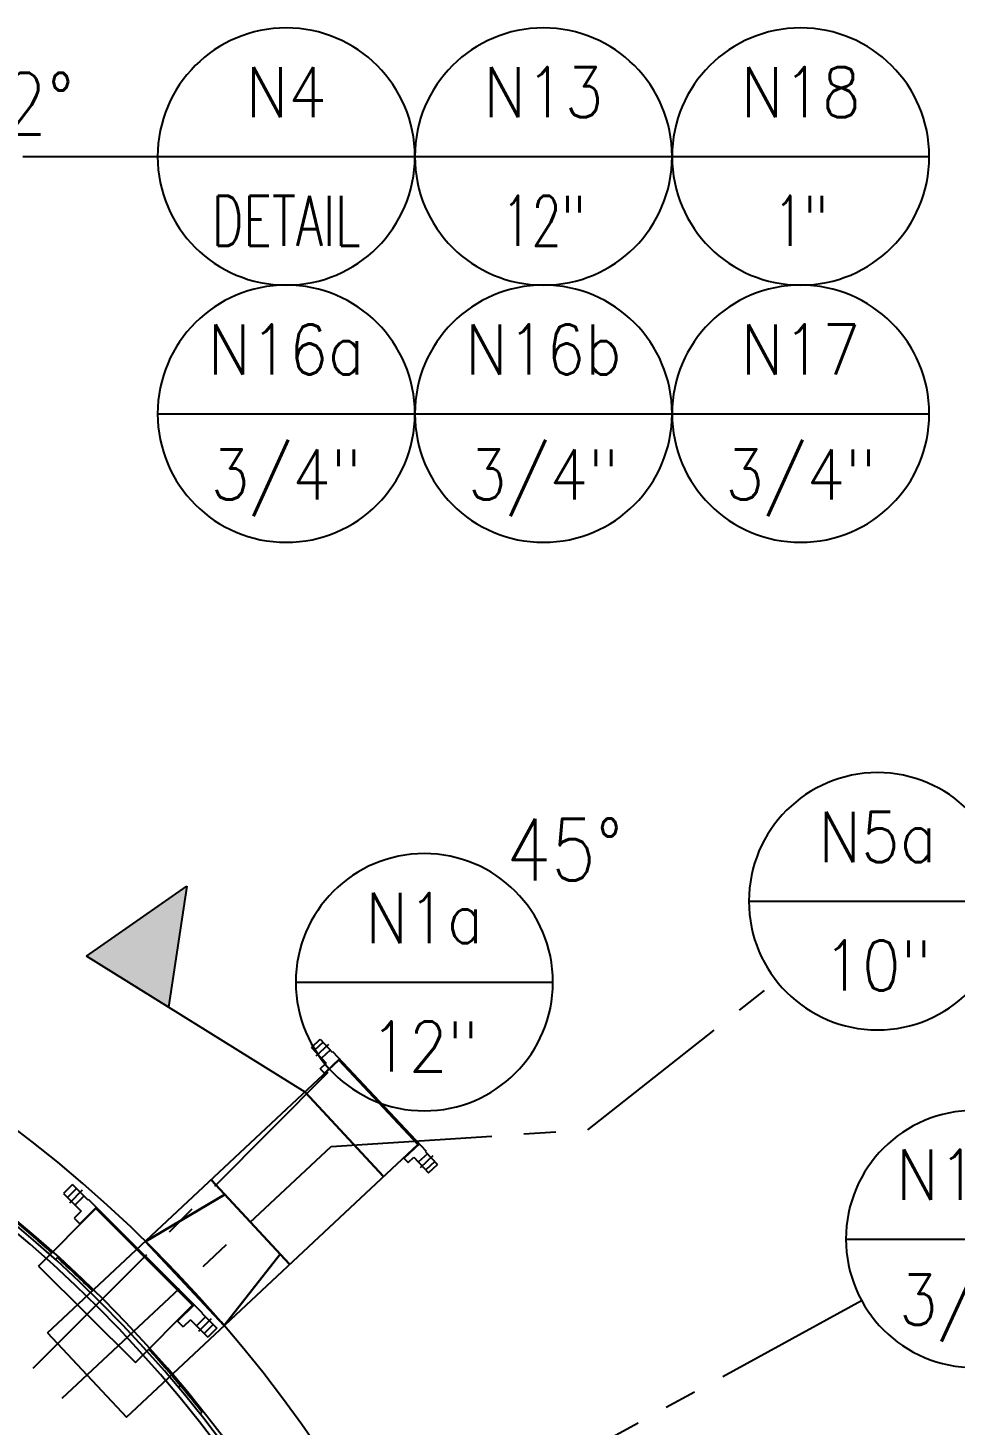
# Model space of a CAD drawing. Extents: x -1889 to 1438, y -977 to 1122.
# Drawn here: x 450.9 to 537.4, y 742.8 to 873.2 of the extents above; entities that cross this region are included whole.
import ezdxf
from ezdxf.enums import TextEntityAlignment as Align

# ---------------------------------------------------------------- set-up
doc = ezdxf.new("R2010")
doc.units = 0
doc.header["$LTSCALE"] = 12
doc.header["$MEASUREMENT"] = 0
doc.linetypes.add('CENTER', pattern=[2, 1.25, -0.25, 0.25, -0.25])
doc.layers.get('0').update_dxf_attribs({"linetype": 'CONTINUOUS'})
for name, color, linetype in [('10 PIPE', 7, 'CONTINUOUS'), ('10-150-RFSO', 14, 'CONTINUOUS'), ('12 PIPE', 7, 'CONTINUOUS'), ('12-150-RFSO', 14, 'CONTINUOUS'), ('CENTER', 6, 'CENTER'), ('COVER', 3, 'CONTINUOUS'), ('DIM', 1, 'CONTINUOUS'), ('HATCH', 11, 'CONTINUOUS'), ('REPAD', 7, 'CONTINUOUS'), ('ROOF', 140, 'CONTINUOUS'), ('SHELL', 40, 'CONTINUOUS')]:
    doc.layers.add(name, color=color, linetype=linetype)
doc.layers.add('AM_0', color=7, linetype='CONTINUOUS', lineweight=30)
doc.styles.add('ROMANS', font='ROMANS.shx', dxfattribs={"width": 0.85, "height": 5.76})

# ---------------------------------------------------------------- blocks, each defined once
blk = doc.blocks.new('Nozzle Callout')
blk.add_line((0.25, 0), (-0.25, 0))
blk.add_circle((0, 0), 0.25)
at = {"style": 'ROMANS', "width": 0.9}
for tag, p in [('NZ-ID', (0, 0.125)), ('NZ-SZ', (0, -0.125))]:
    blk.add_attdef(tag, text='', height=0.0975, dxfattribs=at).set_placement(p, align=Align.MIDDLE)
blk = doc.blocks.new('A$Ce1fdb81c')
at = {"layer": '12 PIPE'}
for p, q in [((-5.58, 3.51), (-0.06, 8.68)), ((-0.06, 8.68), (8.65, -0.63)), ((-5.58, 3.51), (3.14, -5.8)), ((3.14, -5.8), (8.65, -0.63))]:
    blk.add_line(p, q, dxfattribs=at)
at = {"layer": '12-150-RFSO'}
for p, q in [((-2.15, 11), (-3.02, 10.19)), ((-1.81, 10.63), (-2.67, 9.82)), ((-2.15, 11), (-0.78, 9.54)), ((-3.02, 10.19), (-1.44, 8.5)), ((-1.12, 9.9), (-1.99, 9.09)), ((-0.78, 9.54), (-0.74, 9.58)), ((-0.74, 9.58), (9.51, -1.37)), ((-1.44, 8.5), (-2.12, 7.86)), ((-2.12, 7.86), (-1.57, 7.27)), ((-0.01, 8.81), (-1.61, 7.31)), ((8.79, -0.6), (7.19, -2.09)), ((7.15, -2.04), (7.7, -2.64)), ((8.39, -2), (7.7, -2.64)), ((8.39, -2), (9.97, -3.68)), ((9.81, -1.78), (8.94, -2.59)), ((9.47, -1.41), (9.51, -1.37)), ((9.47, -1.41), (10.83, -2.87)), ((10.49, -2.51), (9.62, -3.32)), ((10.83, -2.87), (9.97, -3.68))]:
    blk.add_line(p, q, dxfattribs=at)
at = {"layer": 'CENTER'}
for p, q in [((-1.28, 10.44), (-2.51, 9.29)), ((10.33, -1.97), (9.1, -3.12))]:
    blk.add_line(p, q, dxfattribs=at)
at = {"layer": 'REPAD'}
for p, q in [((-7.78, 7.6), (-7.62, 7.78)), ((7.06, -8.27), (7.26, -8.12))]:
    blk.add_line(p, q, dxfattribs=at)
for points in [[(-4.3, 4.71, 0.009403), (-7.62, 7.78)], [(7.26, -8.12, 0.009403), (4.41, -4.6, 0.009403)]]:
    blk.add_lwpolyline(points, format="xyb", dxfattribs=at)
blk = doc.blocks.new('A$C0E4B500F')
at = {"layer": 'HATCH'}
blk.add_hatch(color=3, dxfattribs=at).paths.add_polyline_path([(10.5, 19.5), (0, 24), (0, 15)])
at = {"layer": 'DIM'}
for p, q in [((0, 0), (0, 24)), ((0, 24), (10.5, 19.5)), ((10.5, 19.5), (0, 15))]:
    blk.add_line(p, q, dxfattribs=at)

msp = doc.modelspace()

# ---------------------------------------------------------------- linework, layer by layer
at = {"layer": '10 PIPE'}
for p, q in [((452.69998, 751.40905), (479.88475, 776.8481)), ((479.88475, 776.8481), (487.22994, 768.99886)), ((460.04517, 743.5598), (487.22994, 768.99886)), ((452.69998, 751.40905), (460.04517, 743.5598))]:
    msp.add_line(p, q, dxfattribs=at)
at = {"layer": '10-150-RFSO'}
for p, q in [((477.31536, 778.0388), (478.13679, 778.80748)), ((478.39302, 778.53367), (477.57158, 777.76499)), ((478.13679, 778.80748), (479.24711, 777.62097)), ((477.31536, 778.0388), (478.6819, 776.57848)), ((479.07629, 777.80351), (478.25486, 777.03483)), ((479.24711, 777.62097), (479.29274, 777.66367)), ((479.29274, 777.66367), (488.00448, 768.3541)), ((478.13428, 776.06602), (478.6819, 776.57848)), ((478.13428, 776.06602), (478.56133, 775.60967)), ((479.9316, 776.98097), (478.51691, 775.65713)), ((487.36562, 769.03681), (485.95093, 767.71296)), ((488.12967, 768.12886), (487.30823, 767.36018)), ((487.95885, 768.3114), (488.00448, 768.3541)), ((487.95885, 768.3114), (489.06917, 767.12489)), ((485.90652, 767.76042), (486.33357, 767.30407)), ((486.33357, 767.30407), (486.88119, 767.81653)), ((486.88119, 767.81653), (488.24774, 766.3562)), ((488.81294, 767.3987), (487.99151, 766.63001)), ((488.24774, 766.3562), (489.06917, 767.12489))]:
    msp.add_line(p, q, dxfattribs=at)
at = {"layer": 'AM_0'}
for p, q in [((484.04123, 766.01491), (476.71331, 773.88033)), ((475.27928, 757.81563), (467.95137, 765.68104)), ((469.22749, 764.31132), (461.83223, 759.95486)), ((461.83223, 759.95486), (469.17742, 752.10561)), ((469.17742, 752.10561), (474.4091, 758.74964))]:
    msp.add_line(p, q, dxfattribs=at)
at = {"layer": 'CENTER'}
for p, q in [((450.37088, 861.18503), (462.96246, 861.18503)), ((503.11297, 770.35698), (520.70927, 784.25296)), ((478.91574, 778.33805), (477.73214, 777.23045)), ((451.35494, 748.10433), (479.08778, 775.93415)), ((479.16704, 768.81509), (503.11297, 770.35698)), ((454.05623, 745.31682), (479.16704, 768.81509)), ((488.65239, 767.93323), (487.46879, 766.82564)), ((473.56291, 724.33407), (528.64888, 754.42008))]:
    msp.add_line(p, q, dxfattribs=at)
at = {"layer": 'REPAD'}
for p, q in [((453.43903, 758.2512), (453.6069, 758.43645)), ((466.92127, 743.84377), (467.11723, 743.999))]:
    msp.add_line(p, q, dxfattribs=at)
for points in [[(456.89897, 755.33839, 0.00939913), (453.6069, 758.43645)], [(467.11723, 743.999, 0.00939913), (464.24416, 747.48915, 0.00939913)]]:
    msp.add_lwpolyline(points, format="xyb", dxfattribs=at)
at = {"layer": 'ROOF'}
msp.add_lwpolyline([(493.23231, 669.33221, 1), (252.48231, 669.33221), (252.48231, 405.33221, 1), (493.23231, 405.33221)], format="xyb", close=True, dxfattribs=at)
at = {"layer": 'SHELL'}
for points in [[(492.85731, 669.33221, 1), (252.85731, 669.33221), (252.85731, 405.33221, 1), (492.85731, 405.33221)], [(492.35731, 669.33221, 1), (253.35731, 669.33221), (253.35731, 405.33221, 1), (492.35731, 405.33221)]]:
    msp.add_lwpolyline(points, format="xyb", close=True, dxfattribs=at)
msp.add_arc((372.85731, 669.33221), 127, 0, 180, dxfattribs=at)

# ---------------------------------------------------------------- block references
at = {"rotation": 58.13361497956668}
msp.add_blockref('A$C0E4B500F', (476.71331, 773.88033), dxfattribs=at)
at = {"layer": 'COVER', "rotation": 1.999999999999977}
msp.add_blockref('A$Ce1fdb81c', (457.56189, 754.33299), dxfattribs=at)
at = {"layer": 'DIM'}
ref = msp.add_blockref('Nozzle Callout', (474.96246, 861.18503), dxfattribs=dict(at, xscale=-48, yscale=48, zscale=48))
ref.add_attrib('NZ-ID', 'N4', dxfattribs={"layer": '0', "height": 4.68, "style": 'ROMANS', "width": 0.9}).set_placement((474.96246, 867.18503), align=Align.MIDDLE)
ref.add_attrib('NZ-SZ', 'DETAIL', dxfattribs={"layer": '0', "height": 4.68, "style": 'ROMANS', "width": 0.7}).set_placement((474.96246, 855.18503), align=Align.MIDDLE)
ref = msp.add_blockref('Nozzle Callout', (498.96246, 861.18503), dxfattribs=dict(at, xscale=-48, yscale=48, zscale=48))
ref.add_attrib('NZ-ID', 'N13', dxfattribs={"layer": '0', "height": 4.68, "style": 'ROMANS', "width": 0.9}).set_placement((498.96246, 867.18503), align=Align.MIDDLE)
ref.add_attrib('NZ-SZ', '12"', dxfattribs={"layer": '0', "height": 4.68, "style": 'ROMANS', "width": 0.7}).set_placement((498.96246, 855.18503), align=Align.MIDDLE)
ref = msp.add_blockref('Nozzle Callout', (522.96246, 861.18503), dxfattribs=dict(at, xscale=-48, yscale=48, zscale=48))
ref.add_attrib('NZ-ID', 'N18', dxfattribs={"layer": '0', "height": 4.68, "style": 'ROMANS', "width": 0.9}).set_placement((522.96246, 867.18503), align=Align.MIDDLE)
ref.add_attrib('NZ-SZ', '1"', dxfattribs={"layer": '0', "height": 4.68, "style": 'ROMANS', "width": 0.7}).set_placement((522.96246, 855.18503), align=Align.MIDDLE)
ref = msp.add_blockref('Nozzle Callout', (474.96246, 837.18503), dxfattribs=dict(at, xscale=-48, yscale=48, zscale=48))
ref.add_attrib('NZ-ID', 'N16a', dxfattribs={"layer": '0', "height": 4.68, "style": 'ROMANS', "width": 0.9}).set_placement((474.96246, 843.18503), align=Align.MIDDLE)
ref.add_attrib('NZ-SZ', '3/4"', dxfattribs={"layer": '0', "height": 4.68, "style": 'ROMANS', "width": 0.9}).set_placement((474.96246, 831.18503), align=Align.MIDDLE)
ref = msp.add_blockref('Nozzle Callout', (498.96246, 837.18503), dxfattribs=dict(at, xscale=-48, yscale=48, zscale=48))
ref.add_attrib('NZ-ID', 'N16b', dxfattribs={"layer": '0', "height": 4.68, "style": 'ROMANS', "width": 0.9}).set_placement((498.96246, 843.18503), align=Align.MIDDLE)
ref.add_attrib('NZ-SZ', '3/4"', dxfattribs={"layer": '0', "height": 4.68, "style": 'ROMANS', "width": 0.9}).set_placement((498.96246, 831.18503), align=Align.MIDDLE)
ref = msp.add_blockref('Nozzle Callout', (522.96246, 837.18503), dxfattribs=dict(at, xscale=-48, yscale=48, zscale=48))
ref.add_attrib('NZ-ID', 'N17', dxfattribs={"layer": '0', "height": 4.68, "style": 'ROMANS', "width": 0.9}).set_placement((522.96246, 843.18503), align=Align.MIDDLE)
ref.add_attrib('NZ-SZ', '3/4"', dxfattribs={"layer": '0', "height": 4.68, "style": 'ROMANS', "width": 0.9}).set_placement((522.96246, 831.18503), align=Align.MIDDLE)
ref = msp.add_blockref('Nozzle Callout', (530.12678, 791.69006), dxfattribs=dict(at, xscale=-48, yscale=48, zscale=48))
ref.add_attrib('NZ-ID', 'N5a', dxfattribs={"layer": '0', "height": 4.68, "style": 'ROMANS', "width": 0.9}).set_placement((530.12678, 797.69006), align=Align.MIDDLE)
ref.add_attrib('NZ-SZ', '10"', dxfattribs={"layer": '0', "height": 4.68, "style": 'ROMANS', "width": 0.9}).set_placement((530.12678, 785.69006), align=Align.MIDDLE)
ref = msp.add_blockref('Nozzle Callout', (539.18048, 760.17207), dxfattribs=dict(at, xscale=-48, yscale=48, zscale=48))
ref.add_attrib('NZ-ID', 'N12a', dxfattribs={"layer": '0', "height": 4.68, "style": 'ROMANS', "width": 0.9}).set_placement((539.18048, 766.17207), align=Align.MIDDLE)
ref.add_attrib('NZ-SZ', '3/4"', dxfattribs={"layer": '0', "height": 4.68, "style": 'ROMANS', "width": 0.9}).set_placement((539.18048, 754.17207), align=Align.MIDDLE)
at = {"layer": 'SHELL'}
ref = msp.add_blockref('Nozzle Callout', (487.84973, 784.13343), dxfattribs=dict(at, xscale=-48, yscale=48, zscale=48))
ref.add_attrib('NZ-ID', 'N1a', dxfattribs={"layer": '0', "height": 4.68, "style": 'ROMANS', "width": 0.9}).set_placement((487.84973, 790.13343), align=Align.MIDDLE)
ref.add_attrib('NZ-SZ', '12"', dxfattribs={"layer": '0', "height": 4.68, "style": 'ROMANS', "width": 0.9}).set_placement((487.84973, 778.13343), align=Align.MIDDLE)

# ---------------------------------------------------------------- texts
at = {"layer": 'DIM', "style": 'ROMANS', "width": 0.85}
msp.add_text('22%%D', height=5.76, dxfattribs=at).set_placement((449.73291, 866.1173), align=Align.MIDDLE_CENTER)
at = {"layer": 'SHELL', "style": 'ROMANS', "width": 0.85}
msp.add_text('45%%D', height=5.76, dxfattribs=at).set_placement((500.92251, 796.51158), align=Align.MIDDLE_CENTER)

doc.saveas('drawing.dxf')
